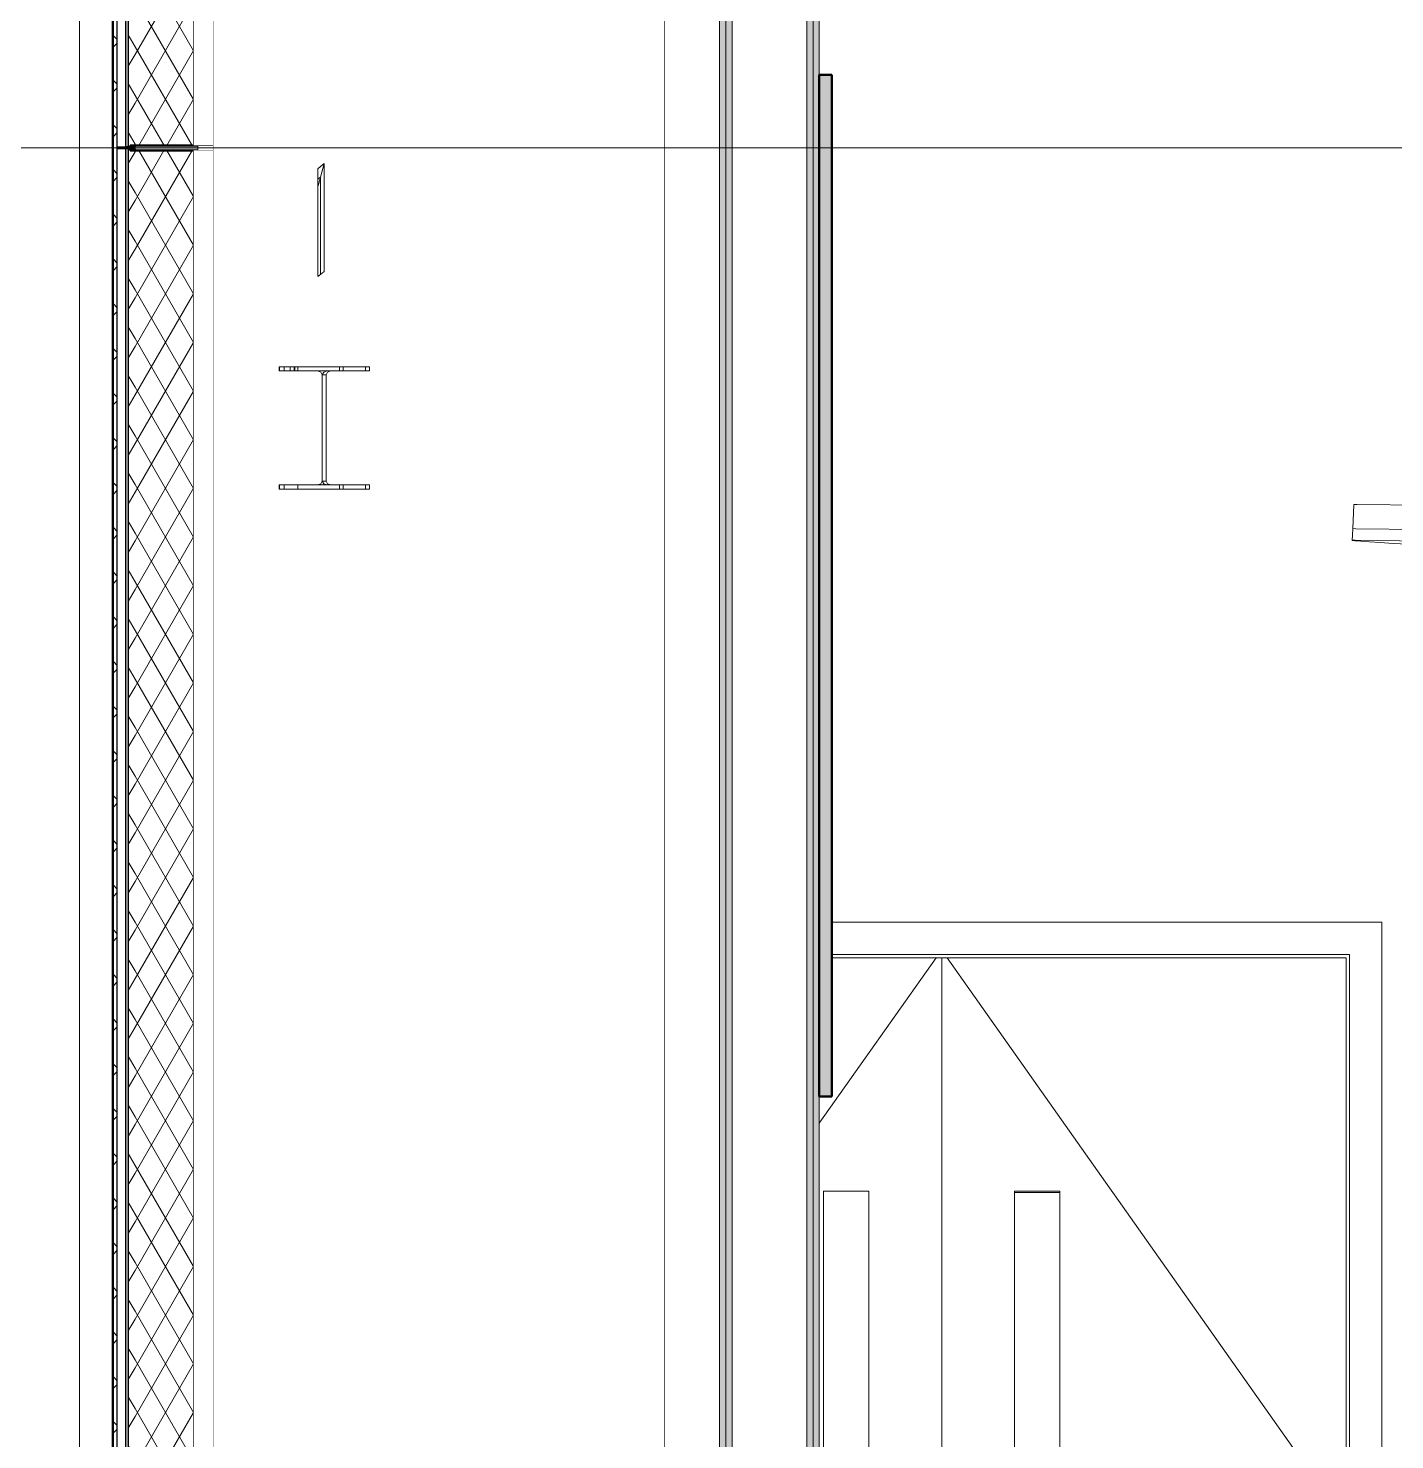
# Model space of a CAD drawing. Header units: millimetres. Extents: x -46169 to 135069, y -86316 to 18123.
# Drawn here: x 109556 to 112367, y -76036 to -73134 of the extents above; entities that cross this region are included whole.
import ezdxf

# ---------------------------------------------------------------- set-up
doc = ezdxf.new("R2010")
doc.units = ezdxf.units.MM
doc.header["$MEASUREMENT"] = 0
doc.linetypes.add('Wipeout_Contour', pattern=[1000, 0, -1000])
for name, color, linetype, lineweight in [('0_Pen_No__85', 8, 'Continuous', 20), ('New_A-20-M_Ceiling_Pen_No__92', 8, 'Continuous', 13), ('New_A-25-M_Curtain_Wall_Pen_No__87', 8, 'Continuous', 20), ('New_A-25-M_Wall_Ext_Pen_No__1', 7, 'Continuous', 13), ('New_A-25-M_Wall_Ext_Pen_No__87', 8, 'Continuous', 20), ('New_ArchiCAD Doors_Pen_No__3', 7, 'Continuous', 18)]:
    doc.layers.add(name, color=color, linetype=linetype, lineweight=lineweight)
for name, color, linetype in [('New_A-20-M_Ceiling', 7, 'Continuous'), ('New_A-25-M_Curtain_Wall', 7, 'Continuous'), ('New_A-25-M_Wall_Ext', 7, 'Continuous'), ('New_A-25-M_Wall_Int', 7, 'Continuous'), ('New_ArchiCAD Doors', 7, 'Continuous'), ('New_I-25-M_Wall_Finish', 7, 'Continuous')]:
    doc.layers.add(name, color=color, linetype=linetype)
for name, color, linetype, lineweight, true_color in [('New_A-25-M_Curtain_Wall_Pen_No__144', 7, 'Continuous', 0, 0xc8c8c8), ('New_A-25-M_Curtain_Wall_Pen_No__145', 7, 'Continuous', 0, 0xa6a6a6), ('New_A-25-M_Curtain_Wall_Pen_No__27', 7, 'Continuous', 50, 0x2a2a2a), ('New_A-25-M_Curtain_Wall_Pen_No__43', 7, 'Continuous', 30, 0x444444), ('New_A-25-M_Wall_Ext_Pen_No__107', 7, 'Continuous', 15, 0xa6a6a6), ('New_A-25-M_Wall_Ext_Pen_No__27', 7, 'Continuous', 50, 0x2a2a2a), ('New_ArchiCAD Doors_Pen_No__63', 7, 'Continuous', 20, 0x606060), ('New_I-25-M_Wall_Finish_Pen_No__27', 7, 'Continuous', 50, 0x2a2a2a), ('New_I-25-M_Wall_Finish_Pen_No__81', 7, 'Continuous', 20, 0x6a6a6a)]:
    doc.layers.add(name, color=color, linetype=linetype, lineweight=lineweight, true_color=true_color)
pattern_1 = [(60, (188935.42, -81480.184), (-43.30127, 25), []), (120, (188935.42, -81480.184), (43.30127, 25), [])]

# ---------------------------------------------------------------- blocks, each defined once
blk = doc.blocks.new('Section Elem_13_3', base_point=(188935.4, -81480.2))
at = {"color": 254, "linetype": 'Wipeout_Contour', "lineweight": 0, "ltscale": 542925.300395}
blk.add_wipeout([(112339.9, -74972.2), (112273.9, -75038.2), (112273.9, -77430.2), (112339.9, -77430.2)], dxfattribs=at).dxf.layer = 'New_ArchiCAD Doors'
at = {"color": 254, "linetype": 'Wipeout_Contour', "lineweight": 0, "ltscale": 539466.902855}
blk.add_wipeout([(111191.9, -75525.2), (111183.2, -75525.2), (111183.2, -77130.2), (111191.9, -77130.2)], dxfattribs=at).dxf.layer = 'New_ArchiCAD Doors'
at = {"color": 254, "linetype": 'Wipeout_Contour', "lineweight": 0, "ltscale": 540035.421374}
blk.add_wipeout([(111434.9, -77130.2), (111434.9, -75525.2), (111284.9, -75525.2), (111284.9, -77130.2)], dxfattribs=at).dxf.layer = 'New_ArchiCAD Doors'
at = {"color": 254, "linetype": 'Wipeout_Contour', "lineweight": 0, "ltscale": 538378.806527}
blk.add_wipeout([(111209.1, -75038.2), (112273.9, -75038.2), (112339.9, -74972.2), (111209.1, -74972.2)], dxfattribs=at).dxf.layer = 'New_ArchiCAD Doors'
at = {"color": 254, "linetype": 'Wipeout_Contour', "lineweight": 0, "ltscale": 812750.506822}
blk.add_wipeout([(111183.2, -77430.2), (111434.9, -77430.2), (111434.9, -77130.2), (111284.9, -77130.2), (111191.9, -77130.2), (111183.2, -77130.2)], dxfattribs=at).dxf.layer = 'New_ArchiCAD Doors'
at = {"layer": 'New_ArchiCAD Doors_Pen_No__63', "linetype": 'Continuous'}
for p, q in [((112339.9, -74972.2), (111209.1, -74972.2)), ((112339.9, -77430.2), (112339.9, -74972.2))]:
    blk.add_line(p, q, dxfattribs=at)
at = {"color": 254, "linetype": 'Wipeout_Contour', "lineweight": 0, "ltscale": 542848.915687}
blk.add_wipeout([(112266.9, -75045.2), (112266.9, -77430.2), (112273.9, -77430.2), (112273.9, -75045.2)], dxfattribs=at).dxf.layer = 'New_ArchiCAD Doors'
at = {"color": 254, "linetype": 'Wipeout_Contour', "lineweight": 0, "ltscale": 673444.523973}
blk.add_wipeout([(111209.1, -75045.2), (112266.9, -75045.2), (112273.9, -75045.2), (112273.9, -75038.2), (111209.1, -75038.2)], dxfattribs=at).dxf.layer = 'New_ArchiCAD Doors'
at = {"color": 254, "linetype": 'Wipeout_Contour', "lineweight": 0, "ltscale": 542058.439025}
blk.add_wipeout([(112266.9, -75525.2), (111677.9, -75525.2), (111677.9, -77130.2), (112266.9, -77130.2)], dxfattribs=at).dxf.layer = 'New_ArchiCAD Doors'
at = {"color": 254, "linetype": 'Wipeout_Contour', "lineweight": 0, "ltscale": 1075067.398051857}
blk.add_wipeout([(111183.2, -75525.2), (111191.9, -75525.2), (111284.9, -75525.2), (111434.9, -75525.2), (111434.9, -75045.2), (111209.1, -75045.2), (111209.1, -75330.2), (111183.2, -75330.2)], dxfattribs=at).dxf.layer = 'New_ArchiCAD Doors'
at = {"color": 254, "linetype": 'Wipeout_Contour', "lineweight": 0, "ltscale": 539634.600719}
blk.add_wipeout([(111191.9, -77130.2), (111284.9, -77130.2), (111284.9, -75525.2), (111191.9, -75525.2)], dxfattribs=at).dxf.layer = 'New_ArchiCAD Doors'
at = {"color": 254, "linetype": 'Wipeout_Contour', "lineweight": 0, "ltscale": 540530.433928}
blk.add_wipeout([(111434.9, -77130.2), (111584.9, -77130.2), (111584.9, -75525.2), (111434.9, -75525.2)], dxfattribs=at).dxf.layer = 'New_ArchiCAD Doors'
at = {"layer": 'New_ArchiCAD Doors_Pen_No__63', "linetype": 'Continuous'}
for p, q in [((111191.9, -77130.2), (111191.9, -75525.2)), ((111191.9, -75525.2), (111284.9, -75525.2)), ((111284.9, -75525.2), (111284.9, -77130.2)), ((111284.9, -77130.2), (111191.9, -77130.2))]:
    blk.add_line(p, q, dxfattribs=at)
at = {"color": 254, "linetype": 'Wipeout_Contour', "lineweight": 0, "ltscale": 808872.799166}
blk.add_wipeout([(112266.9, -75045.2), (111434.9, -75045.2), (111434.9, -75525.2), (111584.9, -75525.2), (111677.9, -75525.2), (112266.9, -75525.2)], dxfattribs=at).dxf.layer = 'New_ArchiCAD Doors'
at = {"color": 254, "linetype": 'Wipeout_Contour', "lineweight": 0, "ltscale": 815179.279301}
blk.add_wipeout([(111434.9, -77130.2), (111434.9, -77430.2), (112266.9, -77430.2), (112266.9, -77130.2), (111677.9, -77130.2), (111584.9, -77130.2)], dxfattribs=at).dxf.layer = 'New_ArchiCAD Doors'
at = {"layer": 'New_ArchiCAD Doors_Pen_No__3', "linetype": 'Continuous'}
for p, q in [((111423.6, -75045.2), (111183.2, -75385.5)), ((111434.9, -77430.2), (111183.2, -77073.9))]:
    blk.add_line(p, q, dxfattribs=at)
at = {"layer": 'New_ArchiCAD Doors_Pen_No__63', "linetype": 'Continuous'}
for p, q in [((111209.1, -75038.2), (112273.9, -75038.2)), ((111209.1, -75045.2), (112266.9, -75045.2)), ((111434.9, -75045.2), (111434.9, -77430.2)), ((112266.9, -75045.2), (112266.9, -77430.2)), ((112273.9, -75038.2), (112273.9, -77430.2))]:
    blk.add_line(p, q, dxfattribs=at)
at = {"color": 254, "linetype": 'Wipeout_Contour', "lineweight": 0, "ltscale": 540934.895542}
blk.add_wipeout([(111584.9, -77130.2), (111677.9, -77130.2), (111677.9, -75528.2), (111584.9, -75528.2)], dxfattribs=at).dxf.layer = 'New_ArchiCAD Doors'
at = {"layer": 'New_ArchiCAD Doors_Pen_No__3', "linetype": 'Continuous'}
blk.add_line((111434.9, -77430.2), (112266.9, -76252.3), dxfattribs=at)
at = {"layer": 'New_ArchiCAD Doors_Pen_No__63', "linetype": 'Continuous'}
blk.add_line((111584.9, -77130.2), (111677.9, -77130.2), dxfattribs=at)
at = {"color": 254, "linetype": 'Wipeout_Contour', "lineweight": 0, "ltscale": 539123.112596}
blk.add_wipeout([(111677.9, -75525.2), (111584.9, -75525.2), (111584.9, -75528.2), (111677.9, -75528.2)], dxfattribs=at).dxf.layer = 'New_ArchiCAD Doors'
at = {"layer": 'New_ArchiCAD Doors_Pen_No__3', "linetype": 'Continuous'}
blk.add_line((111446.2, -75045.2), (112266.9, -76207), dxfattribs=at)
at = {"layer": 'New_ArchiCAD Doors_Pen_No__63', "linetype": 'Continuous'}
for p, q in [((111584.9, -75525.2), (111584.9, -77130.2)), ((111677.9, -75525.2), (111584.9, -75525.2)), ((111677.9, -75528.2), (111584.9, -75528.2)), ((111677.9, -77130.2), (111677.9, -75525.2))]:
    blk.add_line(p, q, dxfattribs=at)
blk = doc.blocks.new('Section Elem_15_3', base_point=(188935.4, -81480.2))
at = {"color": 254, "linetype": 'Wipeout_Contour', "lineweight": 0, "ltscale": 530169.663394}
blk.add_wipeout([(110072.1, -73838.8), (110072.9, -73838.8), (110072.9, -73830.2), (110072.1, -73830.2)], dxfattribs=at).dxf.layer = 'New_A-25-M_Wall_Int'
at = {"color": 254, "linetype": 'Wipeout_Contour', "lineweight": 0, "ltscale": 530258.177237}
blk.add_wipeout([(110095, -73838.8), (110103.4, -73838.8), (110103.4, -73830.2), (110095, -73830.2)], dxfattribs=at).dxf.layer = 'New_A-25-M_Wall_Int'
at = {"color": 254, "linetype": 'Wipeout_Contour', "lineweight": 0, "ltscale": 530711.519}
blk.add_wipeout([(110072.1, -74081.7), (110072.9, -74081.7), (110072.9, -74073.1), (110072.1, -74073.1)], dxfattribs=at).dxf.layer = 'New_A-25-M_Wall_Int'
at = {"color": 254, "linetype": 'Wipeout_Contour', "lineweight": 0, "ltscale": 530979.87453}
blk.add_wipeout([(110110.5, -74081.7), (110196.3, -74081.7), (110196.3, -74073.1), (110110.5, -74073.1)], dxfattribs=at).dxf.layer = 'New_A-25-M_Wall_Int'
at = {"color": 254, "linetype": 'Wipeout_Contour', "lineweight": 0, "ltscale": 530438.292826}
blk.add_wipeout([(110196.3, -73830.2), (110110.5, -73830.2), (110110.5, -73838.8), (110196.3, -73838.8)], dxfattribs=at).dxf.layer = 'New_A-25-M_Wall_Int'
blk = doc.blocks.new('Section Elem_71_3', base_point=(188935.4, -81480.2))
at = {"layer": 'New_A-25-M_Wall_Ext_Pen_No__87', "linetype": 'Continuous'}
for p, q in [((109936.2, -69855.2), (109936.2, -77430.2)), ((110865.9, -69855.2), (110865.9, -77430.2))]:
    blk.add_line(p, q, dxfattribs=at)
at = {"color": 254, "linetype": 'Wipeout_Contour', "lineweight": 0, "ltscale": 397139.577734}
blk.add_wipeout([(110152.3, -73422.6), (110152.4, -73422.5), (110152.3, -73422.5)], dxfattribs=at).dxf.layer = 'New_A-25-M_Wall_Ext'
at = {"color": 254, "linetype": 'Wipeout_Contour', "lineweight": 0, "ltscale": 529801.16504}
blk.add_wipeout([(110152.3, -73644.6), (110157.3, -73640.6), (110157.3, -73440.2), (110152.3, -73458)], dxfattribs=at).dxf.layer = 'New_A-25-M_Wall_Ext'
at = {"color": 254, "linetype": 'Wipeout_Contour', "lineweight": 0, "ltscale": 530187.729147}
blk.add_wipeout([(110083, -73838.8), (110083, -73830.2), (110072.9, -73830.2), (110072.9, -73838.8)], dxfattribs=at).dxf.layer = 'New_A-25-M_Wall_Ext'
at = {"color": 254, "linetype": 'Wipeout_Contour', "lineweight": 0, "ltscale": 530274.726538}
blk.add_wipeout([(110103.4, -73830.2), (110103.4, -73838.8), (110104.9, -73838.8), (110104.9, -73830.2)], dxfattribs=at).dxf.layer = 'New_A-25-M_Wall_Ext'
at = {"color": 254, "linetype": 'Wipeout_Contour', "lineweight": 0, "ltscale": 530683.38151}
blk.add_wipeout([(110204.1, -73830.2), (110204.1, -73838.8), (110250.2, -73838.8), (110250.2, -73830.2)], dxfattribs=at).dxf.layer = 'New_A-25-M_Wall_Ext'
at = {"color": 254, "linetype": 'Wipeout_Contour', "lineweight": 0, "ltscale": 530476.217534}
blk.add_wipeout([(110151.5, -73838.8), (110158.3, -73841), (110164, -73841), (110170.9, -73838.8)], dxfattribs=at).dxf.layer = 'New_A-25-M_Wall_Ext'
at = {"color": 254, "linetype": 'Wipeout_Contour', "lineweight": 0, "ltscale": 530791.901727}
blk.add_wipeout([(110083, -74081.7), (110110.5, -74081.7), (110110.5, -74073.1), (110083, -74073.1)], dxfattribs=at).dxf.layer = 'New_A-25-M_Wall_Ext'
at = {"color": 254, "linetype": 'Wipeout_Contour', "lineweight": 0, "ltscale": 531135.17232}
blk.add_wipeout([(110196.3, -74081.7), (110204.1, -74081.7), (110204.1, -74073.1), (110196.3, -74073.1)], dxfattribs=at).dxf.layer = 'New_A-25-M_Wall_Ext'
at = {"color": 254, "linetype": 'Wipeout_Contour', "lineweight": 0, "ltscale": 531314.25615}
blk.add_wipeout([(110250.2, -74073.1), (110250.2, -74081.7), (110258, -74081.7), (110258, -74073.1)], dxfattribs=at).dxf.layer = 'New_A-25-M_Wall_Ext'
at = {"layer": 'New_A-25-M_Wall_Ext_Pen_No__87', "linetype": 'Continuous'}
blk.add_line((110110.5, -74073.1), (110110.5, -74081.7), dxfattribs=at)
at = {"color": 254, "linetype": 'Wipeout_Contour', "lineweight": 0, "ltscale": 926690.780343}
blk.add_wipeout([(110152.3, -73422.6), (110152.3, -73444.1), (110157.3, -73440.2), (110165.1, -73412.3), (110152.4, -73422.4), (110152.4, -73422.5), (110152.4, -73422.5)], dxfattribs=at).dxf.layer = 'New_A-25-M_Wall_Ext'
at = {"color": 254, "linetype": 'Wipeout_Contour', "lineweight": 0, "ltscale": 530286.564495}
blk.add_wipeout([(110104.9, -73830.2), (110104.9, -73838.8), (110110.5, -73838.8), (110110.5, -73830.2)], dxfattribs=at).dxf.layer = 'New_A-25-M_Wall_Ext'
at = {"color": 254, "linetype": 'Wipeout_Contour', "lineweight": 0, "ltscale": 530593.749104}
blk.add_wipeout([(110204.1, -73838.8), (110204.1, -73830.2), (110196.3, -73830.2), (110196.3, -73838.8)], dxfattribs=at).dxf.layer = 'New_A-25-M_Wall_Ext'
at = {"color": 254, "linetype": 'Wipeout_Contour', "lineweight": 0, "ltscale": 530773.015611}
blk.add_wipeout([(110250.2, -73830.2), (110250.2, -73838.8), (110258, -73838.8), (110258, -73830.2)], dxfattribs=at).dxf.layer = 'New_A-25-M_Wall_Ext'
at = {"color": 254, "linetype": 'Wipeout_Contour', "lineweight": 0, "ltscale": 530509.984226}
blk.add_wipeout([(110170.9, -73838.8), (110164, -73841), (110171.8, -73841), (110178.6, -73838.8)], dxfattribs=at).dxf.layer = 'New_A-25-M_Wall_Ext'
at = {"color": 254, "linetype": 'Wipeout_Contour', "lineweight": 0, "ltscale": 530729.566564}
blk.add_wipeout([(110083, -74081.7), (110083, -74073.1), (110072.9, -74073.1), (110072.9, -74081.7)], dxfattribs=at).dxf.layer = 'New_A-25-M_Wall_Ext'
at = {"color": 254, "linetype": 'Wipeout_Contour', "lineweight": 0, "ltscale": 531224.713383}
blk.add_wipeout([(110204.1, -74073.1), (110204.1, -74081.7), (110250.2, -74081.7), (110250.2, -74073.1)], dxfattribs=at).dxf.layer = 'New_A-25-M_Wall_Ext'
at = {"layer": 'New_A-25-M_Wall_Ext_Pen_No__87', "linetype": 'Continuous'}
for p, q in [((110110.5, -73830.2), (110110.5, -73838.8)), ((110196.3, -73838.8), (110196.3, -73830.2)), ((110204.1, -73830.2), (110204.1, -73838.8)), ((110250.2, -73830.2), (110250.2, -73838.8)), ((110258, -73830.2), (110258, -73838.8)), ((110072.1, -74081.7), (110072.1, -74073.1)), ((110072.9, -74081.7), (110072.9, -74073.1)), ((110083, -74081.7), (110083, -74073.1)), ((110196.3, -74081.7), (110196.3, -74073.1)), ((110204.1, -74073.1), (110204.1, -74081.7)), ((110250.2, -74073.1), (110250.2, -74081.7)), ((110258, -74073.1), (110258, -74081.7))]:
    blk.add_line(p, q, dxfattribs=at)
at = {"color": 254, "linetype": 'Wipeout_Contour', "lineweight": 0, "ltscale": 794807.220237}
blk.add_wipeout([(110157.3, -73640.6), (110165, -73634.5), (110165, -73634.4), (110165.1, -73634.4), (110165.1, -73412.3), (110157.3, -73440.2)], dxfattribs=at).dxf.layer = 'New_A-25-M_Wall_Ext'
at = {"color": 254, "linetype": 'Wipeout_Contour', "lineweight": 0, "ltscale": 530224.356027}
blk.add_wipeout([(110083, -73830.2), (110083, -73838.8), (110095, -73838.8), (110095, -73830.2)], dxfattribs=at).dxf.layer = 'New_A-25-M_Wall_Ext'
at = {"color": 254, "linetype": 'Wipeout_Contour', "lineweight": 0, "ltscale": 530502.389118}
blk.add_wipeout([(110164, -73841), (110161.2, -73846.4), (110169, -73846.4), (110171.8, -73841)], dxfattribs=at).dxf.layer = 'New_A-25-M_Wall_Ext'
at = {"layer": 'New_A-25-M_Wall_Ext_Pen_No__87', "linetype": 'Continuous'}
for p, q in [((110152.3, -73422.5), (110152.4, -73422.5)), ((110152.4, -73422.4), (110165.1, -73412.3)), ((110152.4, -73422.5), (110152.4, -73422.4)), ((110165, -73634.5), (110152.3, -73644.6)), ((110165.1, -73634.4), (110165, -73634.4)), ((110165, -73634.4), (110165, -73634.5)), ((110165, -73634.6), (110165, -73634.4)), ((110072.1, -73838.8), (110072.1, -73830.2)), ((110072.9, -73838.8), (110072.9, -73830.2)), ((110083, -73838.8), (110083, -73830.2)), ((110095, -73838.8), (110095, -73830.2)), ((110103.4, -73838.8), (110103.4, -73830.2)), ((110104.9, -73838.8), (110104.9, -73830.2))]:
    blk.add_line(p, q, dxfattribs=at)
at = {"color": 254, "linetype": 'Wipeout_Contour', "lineweight": 0, "ltscale": 397185.085286}
blk.add_wipeout([(110152.3, -73458), (110157.3, -73440.2), (110152.3, -73444.1)], dxfattribs=at).dxf.layer = 'New_A-25-M_Wall_Ext'
at = {"color": 254, "linetype": 'Wipeout_Contour', "lineweight": 0, "ltscale": 530747.911163}
blk.add_wipeout([(110161.2, -73846.4), (110161.2, -74065.5), (110169, -74065.5), (110169, -73846.4)], dxfattribs=at).dxf.layer = 'New_A-25-M_Wall_Ext'
at = {"layer": 'New_A-25-M_Wall_Ext_Pen_No__87', "linetype": 'Continuous'}
for p, q in [((110152.3, -73644.6), (110152.3, -73422.5)), ((110157.3, -73440.2), (110165.1, -73412.3)), ((110165.1, -73412.3), (110165.1, -73634.4)), ((110152.4, -73457.8), (110157.3, -73440.2)), ((110152.4, -73444), (110157.3, -73440.2)), ((110157.3, -73440.2), (110157.3, -73640.6)), ((110258, -73838.8), (110178.6, -73838.8))]:
    blk.add_line(p, q, dxfattribs=at)
at = {"color": 254, "linetype": 'Wipeout_Contour', "lineweight": 0, "ltscale": 530484.680686}
blk.add_wipeout([(110164, -73841), (110158.3, -73841), (110161.2, -73846.4), (110161.2, -73846.4)], dxfattribs=at).dxf.layer = 'New_A-25-M_Wall_Ext'
at = {"color": 254, "linetype": 'Wipeout_Contour', "lineweight": 0, "ltscale": 531002.846205}
blk.add_wipeout([(110161.2, -74065.5), (110164, -74070.9), (110171.8, -74070.9), (110169, -74065.5)], dxfattribs=at).dxf.layer = 'New_A-25-M_Wall_Ext'
at = {"layer": 'New_A-25-M_Wall_Ext_Pen_No__87', "linetype": 'Continuous'}
for p, q in [((110072.1, -73830.2), (110258, -73830.2)), ((110151.5, -73838.8), (110072.1, -73838.8)), ((110170.9, -73838.8), (110151.5, -73838.8)), ((110158.3, -73841), (110151.5, -73838.8)), ((110161.2, -73846.4), (110158.3, -73841)), ((110164, -73841), (110161.2, -73846.4)), ((110169, -73846.4), (110161.2, -73846.4)), ((110170.9, -73838.8), (110164, -73841)), ((110171.8, -73841), (110169, -73846.4)), ((110178.6, -73838.8), (110170.9, -73838.8)), ((110178.6, -73838.8), (110171.8, -73841))]:
    blk.add_line(p, q, dxfattribs=at)
at = {"color": 254, "linetype": 'Wipeout_Contour', "lineweight": 0, "ltscale": 531027.369602}
blk.add_wipeout([(110164, -74070.9), (110170.9, -74073.1), (110178.6, -74073.1), (110171.8, -74070.9)], dxfattribs=at).dxf.layer = 'New_A-25-M_Wall_Ext'
at = {"color": 254, "linetype": 'Wipeout_Contour', "lineweight": 0, "ltscale": 530993.635982}
blk.add_wipeout([(110151.5, -74073.1), (110170.9, -74073.1), (110164, -74070.9), (110158.3, -74070.9)], dxfattribs=at).dxf.layer = 'New_A-25-M_Wall_Ext'
at = {"layer": 'New_A-25-M_Wall_Ext_Pen_No__87', "linetype": 'Continuous'}
for p, q in [((110161.2, -74065.5), (110161.2, -73846.4)), ((110161.2, -73846.4), (110161.2, -74065.5)), ((110169, -73846.4), (110169, -74065.5)), ((110072.1, -74073.1), (110151.5, -74073.1)), ((110258, -74081.7), (110072.1, -74081.7)), ((110151.5, -74073.1), (110158.3, -74070.9)), ((110170.9, -74073.1), (110151.5, -74073.1)), ((110158.3, -74070.9), (110161.2, -74065.5)), ((110169, -74065.5), (110161.2, -74065.5)), ((110161.2, -74065.5), (110164, -74070.9)), ((110164, -74070.9), (110170.9, -74073.1)), ((110169, -74065.5), (110171.8, -74070.9)), ((110178.6, -74073.1), (110170.9, -74073.1)), ((110171.8, -74070.9), (110178.6, -74073.1)), ((110178.6, -74073.1), (110258, -74073.1))]:
    blk.add_line(p, q, dxfattribs=at)
blk = doc.blocks.new('Section Elem_89_3', base_point=(188935.4, -81480.2))
at = {"layer": 'New_A-25-M_Wall_Ext_Pen_No__1', "linetype": 'Continuous'}
for p, q in [((111183.2, -69855.2), (111183.2, -73230.2)), ((111183.2, -75330.2), (111183.2, -77430.2))]:
    blk.add_line(p, q, dxfattribs=at)
at = {"color": 254, "linetype": 'Wipeout_Contour', "lineweight": 0, "ltscale": 532719.986364}
blk.add_wipeout([(110865.9, -69855.2), (110865.9, -77430.2), (110978.3, -77430.2), (110978.3, -69855.2)], dxfattribs=at).dxf.layer = 'New_A-25-M_Wall_Ext'
at = {"layer": 'New_A-25-M_Wall_Ext_Pen_No__107', "linetype": 'Continuous'}
for points in [[(110991.2, -69855.2), (110978.3, -69855.2), (110978.3, -77505.2), (110991.2, -77505.2)], [(111004.1, -69855.2), (110991.2, -69855.2), (110991.2, -77505.2), (111004.1, -77505.2)]]:
    blk.add_hatch(color=256, dxfattribs=at).paths.add_polyline_path(points)
at = {"layer": 'New_A-25-M_Wall_Ext_Pen_No__1', "linetype": 'Continuous'}
blk.add_line((110978.3, -69855.2), (110978.3, -77430.2), dxfattribs=at)
at = {"color": 254, "linetype": 'Wipeout_Contour', "lineweight": 0, "ltscale": 533334.711093}
blk.add_wipeout([(111157.4, -69855.2), (111004.1, -69855.2), (111004.1, -77505.2), (111157.4, -77505.2)], dxfattribs=at).dxf.layer = 'New_A-25-M_Wall_Ext'
at = {"layer": 'New_A-25-M_Wall_Ext_Pen_No__107', "linetype": 'Continuous'}
for points in [[(111170.3, -69855.2), (111157.4, -69855.2), (111157.4, -77505.2), (111170.3, -77505.2)], [(111183.2, -77505.2), (111183.2, -69855.2), (111170.3, -69855.2), (111170.3, -77505.2)]]:
    blk.add_hatch(color=256, dxfattribs=at).paths.add_polyline_path(points)
at = {"layer": 'New_A-25-M_Wall_Ext_Pen_No__1', "linetype": 'Continuous'}
for p, q in [((110991.2, -69855.2), (110991.2, -77505.2)), ((111004.1, -69855.2), (111004.1, -77505.2)), ((111157.4, -69855.2), (111157.4, -77505.2)), ((111170.3, -69855.2), (111170.3, -77505.2))]:
    blk.add_line(p, q, dxfattribs=at)
blk = doc.blocks.new('Section Elem_92_3', base_point=(188935.4, -81480.2))
at = {"color": 254, "linetype": 'Wipeout_Contour', "lineweight": 0, "ltscale": 529541.420328}
blk.add_wipeout([(109668.8, -78779.2), (109668.8, -69330.2), (109661.6, -69330.2), (109661.6, -78779.2)], dxfattribs=at).dxf.layer = 'New_A-25-M_Wall_Ext'
at = {"color": 254, "linetype": 'Wipeout_Contour', "lineweight": 0, "ltscale": 529581.82456}
blk.add_wipeout([(109685.9, -78779.2), (109685.9, -69330.2), (109668.8, -69330.2), (109668.8, -78779.2)], dxfattribs=at).dxf.layer = 'New_A-25-M_Wall_Ext'
at = {"layer": 'New_A-25-M_Wall_Ext_Pen_No__87', "linetype": 'Continuous'}
blk.add_line((109661.6, -78779.2), (109661.6, -69330.2), dxfattribs=at)
at = {"color": 254, "linetype": 'Wipeout_Contour', "lineweight": 0, "ltscale": 529655.372591}
blk.add_wipeout([(109685.9, -78779.2), (109713.1, -78779.2), (109713.1, -69330.2), (109685.9, -69330.2)], dxfattribs=at).dxf.layer = 'New_A-25-M_Wall_Ext'
at = {"color": 254, "linetype": 'Wipeout_Contour', "lineweight": 0, "ltscale": 529728.536301}
blk.add_wipeout([(109713.1, -69330.2), (109713.1, -78779.2), (109730.1, -78779.2), (109730.1, -69330.2)], dxfattribs=at).dxf.layer = 'New_A-25-M_Wall_Ext'
at = {"layer": 'New_A-25-M_Wall_Ext_Pen_No__107', "linetype": 'Continuous'}
h = blk.add_hatch(dxfattribs=at)
h.set_pattern_fill('Concrete_Block_0003', color=256, style=0, pattern_type=2)
h.set_pattern_definition([(45, (188935.42, -81480.184), (-45.96194, 45.96194), []), (135, (188935.42, -81480.184), (45.96194, 45.96194), [])])
h.paths.add_polyline_path([(109740.1, -78779.2), (109740.1, -69330.2), (109730.1, -69330.2), (109730.1, -78779.2)])
at = {"layer": 'New_A-25-M_Wall_Ext_Pen_No__27', "linetype": 'Continuous'}
for p, q in [((109730.1, -69330.2), (109730.1, -78779.2)), ((109740.1, -69330.2), (109740.1, -78779.2))]:
    blk.add_line(p, q, dxfattribs=at)
blk = doc.blocks.new('Section Elem_114_3', base_point=(188935.4, -81480.2))
at = {"color": 254, "linetype": 'Wipeout_Contour', "lineweight": 0, "ltscale": 538199.404334}
blk.add_wipeout([(112280.3, -74163.4), (112280.6, -74163), (112283.1, -74113.1), (112282.8, -74113.5)], dxfattribs=at).dxf.layer = 'New_A-20-M_Ceiling'
at = {"color": 254, "linetype": 'Wipeout_Contour', "lineweight": 0, "ltscale": 2174875.366751148}
blk.add_wipeout([(112279.3, -74187), (112279, -74187.4), (112284.9, -74188), (112296.6, -74188.9), (112314, -74190.1), (112336.4, -74191.6), (112363.2, -74193.2), (112393.6, -74194.9), (112426.5, -74196.7), (112461.2, -74198.6), (118293.8, -74498.6), (118307.3, -74497.1), (118344.3, -74494.5), (118354, -74494.1), (112421.6, -74188.9), (112285.6, -74187)], dxfattribs=at).dxf.layer = 'New_A-20-M_Ceiling'
at = {"color": 254, "linetype": 'Wipeout_Contour', "lineweight": 0, "ltscale": 538210.009886}
blk.add_wipeout([(112283.1, -74113.1), (112280.6, -74163), (112286.8, -74163.1), (112289.4, -74113.1)], dxfattribs=at).dxf.layer = 'New_A-20-M_Ceiling'
at = {"color": 254, "linetype": 'Wipeout_Contour', "lineweight": 0, "ltscale": 538449.798658}
blk.add_wipeout([(112289.4, -74113.1), (112286.8, -74163.1), (112422.9, -74165), (112425.6, -74115)], dxfattribs=at).dxf.layer = 'New_A-20-M_Ceiling'
at = {"layer": 'New_A-20-M_Ceiling_Pen_No__92', "linetype": 'Continuous'}
for p, q in [((112283.1, -74113.1), (112282.8, -74113.5)), ((112289.4, -74113.1), (112283.1, -74113.1)), ((112425.6, -74115), (112289.4, -74113.1))]:
    blk.add_line(p, q, dxfattribs=at)
at = {"color": 254, "linetype": 'Wipeout_Contour', "lineweight": 0, "ltscale": 538524.695544}
blk.add_wipeout([(112285.6, -74187), (112421.6, -74188.9), (112422.9, -74165), (112286.8, -74163.1)], dxfattribs=at).dxf.layer = 'New_A-20-M_Ceiling'
at = {"layer": 'New_A-20-M_Ceiling_Pen_No__92', "linetype": 'Continuous'}
for p, q in [((112336.4, -74191.6), (112314, -74190.1)), ((112363.2, -74193.2), (112336.4, -74191.6)), ((112393.6, -74194.9), (112363.2, -74193.2))]:
    blk.add_line(p, q, dxfattribs=at)
at = {"color": 254, "linetype": 'Wipeout_Contour', "lineweight": 0, "ltscale": 538285.110561}
blk.add_wipeout([(112279.3, -74187), (112285.6, -74187), (112286.8, -74163.1), (112280.6, -74163)], dxfattribs=at).dxf.layer = 'New_A-20-M_Ceiling'
at = {"layer": 'New_A-20-M_Ceiling_Pen_No__92', "linetype": 'Continuous'}
blk.add_line((112314, -74190.1), (112296.6, -74188.9), dxfattribs=at)
at = {"color": 254, "linetype": 'Wipeout_Contour', "lineweight": 0, "ltscale": 538274.506903}
blk.add_wipeout([(112279.3, -74187), (112280.6, -74163), (112280.3, -74163.4), (112279, -74187.4)], dxfattribs=at).dxf.layer = 'New_A-20-M_Ceiling'
at = {"layer": 'New_A-20-M_Ceiling_Pen_No__92', "linetype": 'Continuous'}
for p, q in [((112280.3, -74163.4), (112282.8, -74113.5)), ((112279, -74187.4), (112280.3, -74163.4)), ((112280.3, -74163.4), (112280.6, -74163)), ((112280.6, -74163), (112286.8, -74163.1)), ((112286.8, -74163.1), (112422.9, -74165)), ((112279, -74187.4), (112279.3, -74187)), ((112284.9, -74188), (112279, -74187.4)), ((112279.3, -74187), (112285.6, -74187)), ((112296.6, -74188.9), (112284.9, -74188)), ((112285.6, -74187), (112421.6, -74188.9))]:
    blk.add_line(p, q, dxfattribs=at)
blk = doc.blocks.new('Section Elem_117_3', base_point=(188935.4, -81480.2))
at = {"layer": 'New_A-25-M_Curtain_Wall_Pen_No__27', "linetype": 'Continuous'}
for p, q in [((109906.3, -73375.2), (109896.3, -73375.2)), ((109906.3, -73385.2), (109896.3, -73385.2)), ((109906.3, -73375.2), (109906.3, -73385.2))]:
    blk.add_line(p, q, dxfattribs=at)
at = {"color": 254, "linetype": 'Wipeout_Contour', "lineweight": 0, "ltscale": 528096.850711}
blk.add_wipeout([(109766.1, -73378.2), (109740.1, -73378.2), (109740.1, -73382.2), (109766.1, -73382.2)], dxfattribs=at).dxf.layer = 'New_A-25-M_Curtain_Wall'
at = {"layer": 'New_A-25-M_Curtain_Wall_Pen_No__144', "linetype": 'Continuous'}
blk.add_hatch(color=256, dxfattribs=at).paths.add_polyline_path([(109906.3, -73375.2), (109766.1, -73375.2), (109766.1, -73385.2), (109906.3, -73385.2)])
at = {"layer": 'New_A-25-M_Curtain_Wall_Pen_No__27', "linetype": 'Continuous'}
for p, q in [((109766.1, -73375.2), (109766.1, -73385.2)), ((109776.1, -73375.2), (109766.1, -73375.2)), ((109776.1, -73385.2), (109766.1, -73385.2)), ((109896.3, -73375.2), (109776.1, -73375.2)), ((109896.3, -73385.2), (109776.1, -73385.2))]:
    blk.add_line(p, q, dxfattribs=at)
blk = doc.blocks.new('Section Elem_120_3', base_point=(188935.4, -81480.2))
at = {"layer": 'New_A-25-M_Curtain_Wall_Pen_No__145', "linetype": 'Continuous'}
h = blk.add_hatch(dxfattribs=at)
h.set_pattern_fill('Batt_Insulation_0003', color=256, style=0, pattern_type=2)
h.set_pattern_definition(pattern_1)
h.paths.add_polyline_path([(109776.1, -77425.2), (109896.3, -77425.2), (109896.3, -73385.2), (109776.1, -73385.2)])
at = {"layer": 'New_A-25-M_Curtain_Wall_Pen_No__43', "linetype": 'Continuous'}
for p, q in [((109776.1, -73382.2), (109776.1, -73385.2)), ((109896.3, -73385.2), (109896.3, -77425.2)), ((109776.1, -77425.2), (109776.1, -77428.2))]:
    blk.add_line(p, q, dxfattribs=at)
at = {"color": 254, "linetype": 'Wipeout_Contour', "lineweight": 0, "ltscale": 532666.72616}
blk.add_wipeout([(109756.1, -73382.2), (109740.1, -73382.2), (109740.1, -77428.2), (109756.1, -77428.2)], dxfattribs=at).dxf.layer = 'New_A-25-M_Curtain_Wall'
at = {"layer": 'New_A-25-M_Curtain_Wall', "linetype": 'Continuous', "lineweight": 0, "true_color": 0x000000}
blk.add_hatch(color=178, dxfattribs=at).paths.add_polyline_path([(109762.1, -77428.2), (109762.1, -73382.2), (109756.1, -73382.2), (109756.1, -77428.2)])
at = {"layer": 'New_A-25-M_Curtain_Wall_Pen_No__145', "linetype": 'Continuous'}
h = blk.add_hatch(dxfattribs=at)
h.set_pattern_fill('Batt_Insulation_0003', color=256, style=0, pattern_type=2)
h.set_pattern_definition(pattern_1)
h.paths.add_polyline_path([(109776.1, -77428.2), (109776.1, -73382.2), (109762.1, -73382.2), (109762.1, -77428.2)])
at = {"layer": 'New_A-25-M_Curtain_Wall_Pen_No__43', "linetype": 'Continuous'}
for p, q in [((109756.1, -73382.2), (109756.1, -77428.2)), ((109762.1, -73382.2), (109762.1, -77428.2))]:
    blk.add_line(p, q, dxfattribs=at)
at = {"layer": 'New_A-25-M_Curtain_Wall_Pen_No__43', "linetype": 'Continuous', "flags": 128}
for points in [[(109776.1, -73382.2), (109762.1, -73382.2), (109756.1, -73382.2)], [(109776.1, -77428.2), (109762.1, -77428.2), (109756.1, -77428.2)]]:
    blk.add_lwpolyline(points, dxfattribs=at)
at = {"layer": 'New_A-25-M_Curtain_Wall_Pen_No__87', "linetype": 'Continuous'}
for p, q in [((109756.1, -73382.2), (109740.1, -73382.2)), ((109740.1, -77428.2), (109756.1, -77428.2))]:
    blk.add_line(p, q, dxfattribs=at)
blk = doc.blocks.new('Section Elem_121_3', base_point=(188935.4, -81480.2))
at = {"layer": 'New_A-25-M_Curtain_Wall_Pen_No__145', "linetype": 'Continuous'}
h = blk.add_hatch(dxfattribs=at)
h.set_pattern_fill('Batt_Insulation_0003', color=256, style=0, pattern_type=2)
h.set_pattern_definition(pattern_1)
h.paths.add_polyline_path([(109776.1, -73375.2), (109896.3, -73375.2), (109896.3, -69335.2), (109776.1, -69335.2)])
at = {"layer": 'New_A-25-M_Curtain_Wall_Pen_No__43', "linetype": 'Continuous'}
for p, q in [((109776.1, -69332.2), (109776.1, -69335.2)), ((109896.3, -69335.2), (109896.3, -73375.2)), ((109776.1, -73375.2), (109776.1, -73378.2))]:
    blk.add_line(p, q, dxfattribs=at)
at = {"color": 254, "linetype": 'Wipeout_Contour', "lineweight": 0, "ltscale": 523665.266855}
blk.add_wipeout([(109740.1, -73378.2), (109756.1, -73378.2), (109756.1, -69332.2), (109740.1, -69332.2)], dxfattribs=at).dxf.layer = 'New_A-25-M_Curtain_Wall'
at = {"layer": 'New_A-25-M_Curtain_Wall', "linetype": 'Continuous', "lineweight": 0, "true_color": 0x000000}
blk.add_hatch(color=178, dxfattribs=at).paths.add_polyline_path([(109762.1, -73378.2), (109762.1, -69332.2), (109756.1, -69332.2), (109756.1, -73378.2)])
at = {"layer": 'New_A-25-M_Curtain_Wall_Pen_No__145', "linetype": 'Continuous'}
h = blk.add_hatch(dxfattribs=at)
h.set_pattern_fill('Batt_Insulation_0003', color=256, style=0, pattern_type=2)
h.set_pattern_definition(pattern_1)
h.paths.add_polyline_path([(109776.1, -73378.2), (109776.1, -69332.2), (109762.1, -69332.2), (109762.1, -73378.2)])
at = {"layer": 'New_A-25-M_Curtain_Wall_Pen_No__43', "linetype": 'Continuous'}
for p, q in [((109756.1, -69332.2), (109756.1, -73378.2)), ((109762.1, -69332.2), (109762.1, -73378.2))]:
    blk.add_line(p, q, dxfattribs=at)
at = {"layer": 'New_A-25-M_Curtain_Wall_Pen_No__43', "linetype": 'Continuous', "flags": 128}
for points in [[(109776.1, -69332.2), (109762.1, -69332.2), (109756.1, -69332.2)], [(109776.1, -73378.2), (109762.1, -73378.2), (109756.1, -73378.2)]]:
    blk.add_lwpolyline(points, dxfattribs=at)
at = {"layer": 'New_A-25-M_Curtain_Wall_Pen_No__87', "linetype": 'Continuous'}
for p, q in [((109756.1, -69332.2), (109740.1, -69332.2)), ((109740.1, -73378.2), (109756.1, -73378.2))]:
    blk.add_line(p, q, dxfattribs=at)
blk = doc.blocks.new('Section Elem_123_3', base_point=(188935.4, -81480.2))
at = {"layer": 'New_I-25-M_Wall_Finish_Pen_No__81', "linetype": 'Continuous', "lineweight": 0, "true_color": 0x353535}
blk.add_hatch(color=250, dxfattribs=at).paths.add_polyline_path([(111209.1, -73230.2), (111183.2, -73230.2), (111183.2, -75330.2), (111209.1, -75330.2)])
at = {"layer": 'New_I-25-M_Wall_Finish_Pen_No__27', "linetype": 'Continuous'}
for p, q in [((111183.2, -73230.2), (111183.2, -75330.2)), ((111209.1, -73230.2), (111183.2, -73230.2)), ((111209.1, -73230.2), (111209.1, -75330.2)), ((111209.1, -75330.2), (111183.2, -75330.2))]:
    blk.add_line(p, q, dxfattribs=at)
blk = doc.blocks.new('Section Elem_167_3', base_point=(188935.4, -81480.2))
at = {"color": 254, "linetype": 'Wipeout_Contour', "lineweight": 0, "ltscale": 528656.219155}
blk.add_wipeout([(109936.2, -73375.2), (109906.3, -73375.2), (109906.3, -73385.2), (109936.2, -73385.2)], dxfattribs=at).dxf.layer = 'New_A-25-M_Curtain_Wall'
at = {"layer": 'New_A-25-M_Curtain_Wall_Pen_No__87', "linetype": 'Continuous'}
for p, q in [((109936.2, -73375.2), (109906.3, -73375.2)), ((109936.2, -73385.2), (109906.3, -73385.2))]:
    blk.add_line(p, q, dxfattribs=at)
blk = doc.blocks.new('Section Elem_172_3', base_point=(188935.4, -81480.2))
at = {"color": 254, "linetype": 'Wipeout_Contour', "lineweight": 0, "ltscale": 533221.193791}
blk.add_wipeout([(109936.2, -73385.2), (109896.3, -73385.2), (109896.3, -77425.2), (109936.2, -77425.2)], dxfattribs=at).dxf.layer = 'New_A-25-M_Curtain_Wall'
blk = doc.blocks.new('Section Elem_173_3', base_point=(188935.4, -81480.2))
at = {"color": 254, "linetype": 'Wipeout_Contour', "lineweight": 0, "ltscale": 2215798.331978457}
blk.add_wipeout([(109896.3, -73375.2), (109936.2, -73375.2), (109936.2, -69855.2), (109939.9, -69855.2), (109939.9, -69780.2), (110018.4, -69780.2), (110018.4, -69511.2), (109981, -69511.2), (109932.9, -69511.2), (109932.9, -69466.2), (109935.6, -69466.2), (109935.6, -69376.2), (109971.8, -69376.2), (109971.8, -69366.2), (110018.4, -69364.3), (110018.4, -69335.2), (109896.3, -69335.2)], dxfattribs=at).dxf.layer = 'New_A-25-M_Curtain_Wall'
blk = doc.blocks.new('I-08 Lecture Theatre Elevation_STORY_MARKER', base_point=(188935.4, -81480.2))
at = {"layer": '0_Pen_No__85', "linetype": 'Continuous'}
blk.add_line((109406.9, -73380.2), (130811.6, -73380.2), dxfattribs=at)

msp = doc.modelspace()

# ---------------------------------------------------------------- block references
at = {"layer": 'New_A-25-M_Wall_Ext'}
msp.add_blockref('Section Elem_92_3', (188935.4, -81480.2), dxfattribs=at)
at = {"layer": 'New_ArchiCAD Doors'}
msp.add_blockref('Section Elem_13_3', (188935.4, -81480.2), dxfattribs=at)

# ---------------------------------------------------------------- next in the draw order: block references
at = {"layer": 'New_A-25-M_Curtain_Wall'}
msp.add_blockref('Section Elem_117_3', (188935.4, -81480.2), dxfattribs=at)
at = {"layer": 'New_A-25-M_Wall_Int'}
msp.add_blockref('Section Elem_15_3', (188935.4, -81480.2), dxfattribs=at)

# ---------------------------------------------------------------- next in the draw order: block references
at = {"layer": 'New_A-20-M_Ceiling'}
msp.add_blockref('Section Elem_114_3', (188935.4, -81480.2), dxfattribs=at)
at = {"layer": 'New_A-25-M_Curtain_Wall'}
msp.add_blockref('Section Elem_120_3', (188935.4, -81480.2), dxfattribs=at)
at = {"layer": 'New_A-25-M_Wall_Ext'}
msp.add_blockref('Section Elem_71_3', (188935.4, -81480.2), dxfattribs=at)

# ---------------------------------------------------------------- next in the draw order: block references
at = {"layer": 'New_A-25-M_Curtain_Wall'}
msp.add_blockref('Section Elem_121_3', (188935.4, -81480.2), dxfattribs=at)
at = {"layer": 'New_A-25-M_Wall_Ext'}
msp.add_blockref('Section Elem_89_3', (188935.4, -81480.2), dxfattribs=at)

# ---------------------------------------------------------------- next in the draw order: block references
at = {"layer": 'New_A-25-M_Curtain_Wall'}
msp.add_blockref('Section Elem_167_3', (188935.4, -81480.2), dxfattribs=at)
at = {"layer": 'New_I-25-M_Wall_Finish'}
msp.add_blockref('Section Elem_123_3', (188935.4, -81480.2), dxfattribs=at)

# ---------------------------------------------------------------- next in the draw order: block references
at = {"layer": 'New_A-25-M_Curtain_Wall'}
msp.add_blockref('Section Elem_172_3', (188935.4, -81480.2), dxfattribs=at)

# ---------------------------------------------------------------- next in the draw order: block references
msp.add_blockref('Section Elem_173_3', (188935.4, -81480.2), dxfattribs=at)

# ---------------------------------------------------------------- next in the draw order: block references
at = {"linetype": 'Continuous', "lineweight": 0}
msp.add_blockref('I-08 Lecture Theatre Elevation_STORY_MARKER', (188935.4, -81480.2), dxfattribs=at)

doc.saveas('drawing.dxf')
